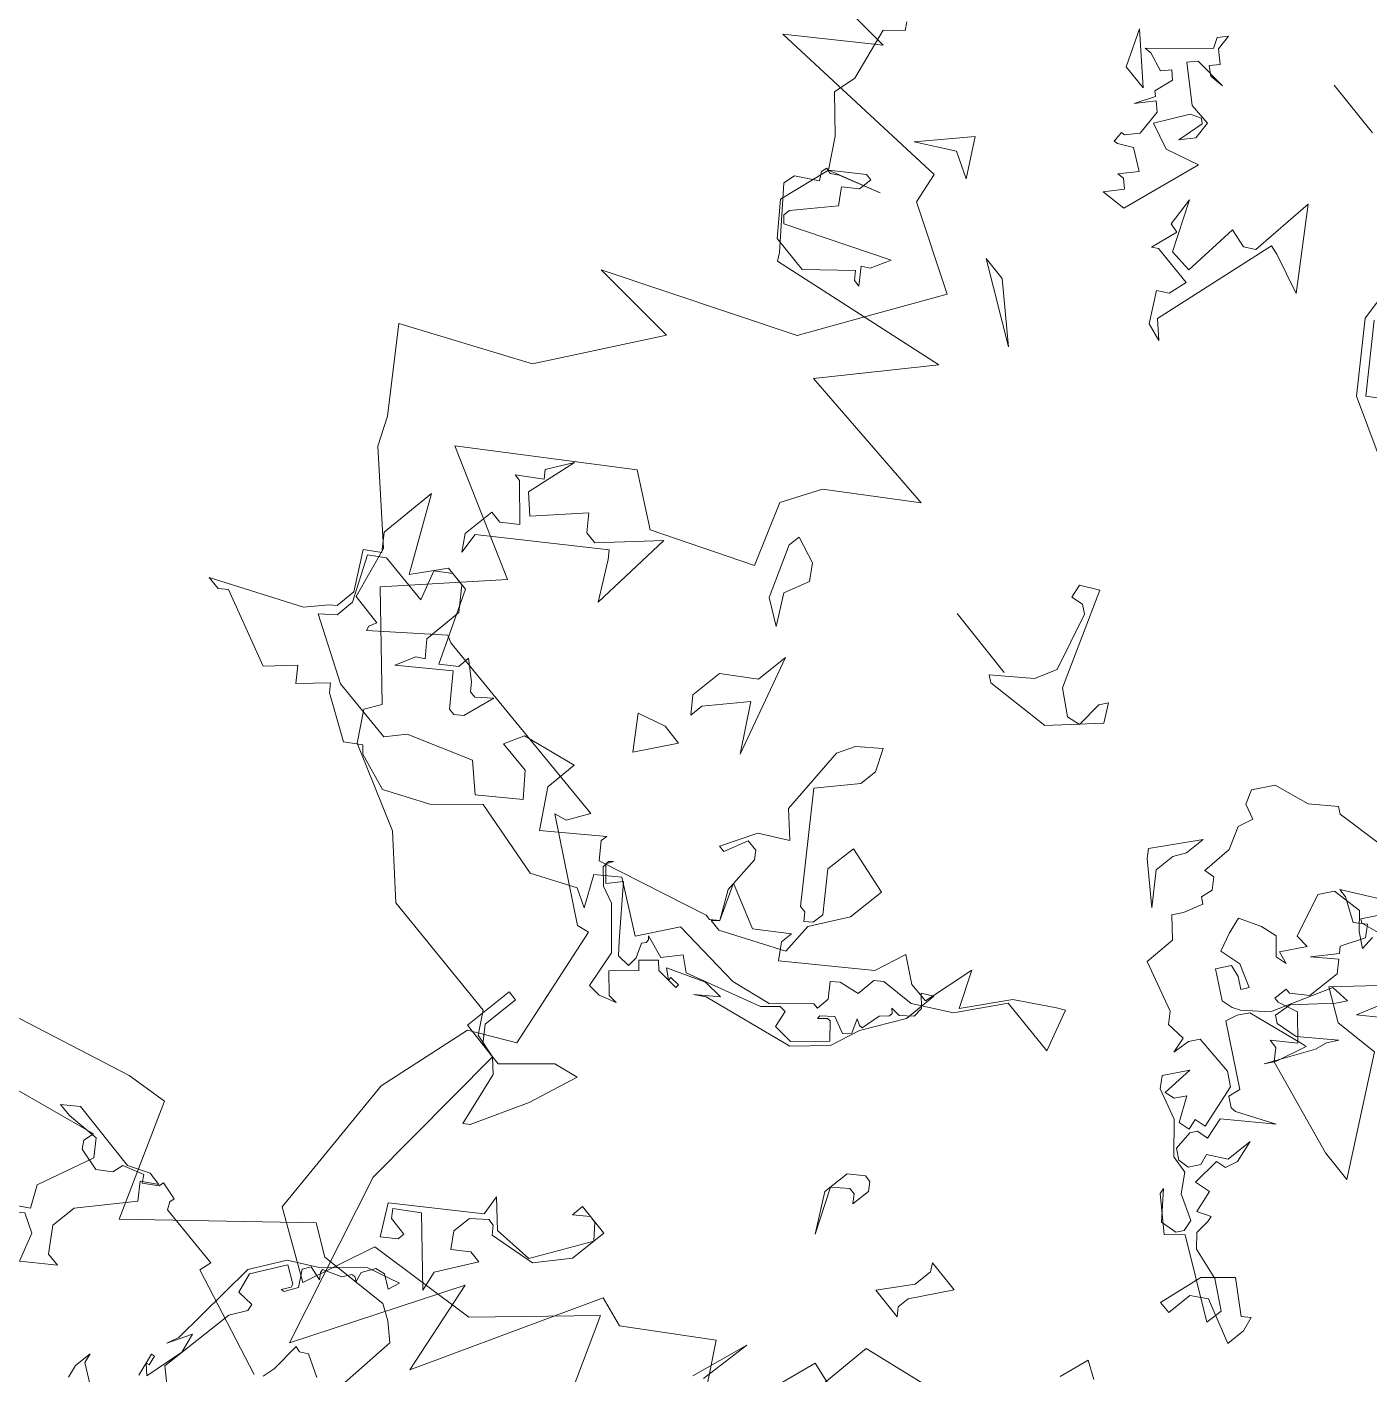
# Model space of a CAD drawing. Header units: metres. Extents: x -71 to 881, y -503 to 661.
# Drawn here: x 158.738 to 162.696, y -230.113 to -226.14 of the extents above; entities that cross this region are included whole.
import ezdxf

# ---------------------------------------------------------------- set-up
doc = ezdxf.new("R2010")
doc.units = ezdxf.units.M
doc.layers.add('ARBRE', color=100, linetype='Continuous', lineweight=13, true_color=0x00ff3f)

# ---------------------------------------------------------------- blocks, each defined once
blk = doc.blocks.new('WMF2', base_point=(0, 0.01))
at = {"color": 251, "lineweight": 0, "true_color": 0x636466}
for points in [[(121.42, -223.82), (123.45, -224.55), (124.06, -224.04), (124.6, -224.1), (124.28, -221.43), (124.37, -220.32)], [(124.97, -219.82), (134.84, -221.76), (134.73, -222.86), (140.59, -222.8), (140.98, -223.38), (140.96, -223.82), (142.59, -223.95), (142.62, -223.52), (143.7, -222.51), (144.2, -223.11), (145.93, -222.16), (146.02, -221.17), (147.09, -220.14), (149.19, -220.32), (149.69, -220.93), (149.6, -221.91), (157.24, -218.9), (158.3, -210.64), (152.62, -198.66), (162.76, -199.86), (152.65, -183.05)], [(221.75, -126.41), (221.24, -125.83), (222.46, -124.38), (220.76, -119.93), (220.93, -117.85), (217.92, -115.52), (216.01, -113.25), (211.75, -115.52), (215.09, -113.71), (215.69, -113.21), (216.23, -113.25), (216.29, -112.71), (215.78, -112.1), (217.44, -110.7), (217.53, -109.6), (213.13, -105.6), (212.64, -105.02), (197.13, -110.25), (202.88, -101.16), (188.84, -101.73), (195.03, -95.86), (196.4, -92.3), (193.55, -87.25), (201.48, -82.18), (206.17, -84.52), (217.5, -73.62), (205.76, -70.03), (212.07, -61.12), (204.08, -54.99), (204.77, -53.52), (202.84, -51.25), (195.1, -48.95), (190.12, -45.33), (178.29, -45.44), (176.89, -43.78), (174.7, -43.59), (173.01, -29.2), (166.39, -14.78), (160.89, -29.58), (158.19, -21.39), (152.68, -38.14), (149.95, -37.75), (143.85, -43.43), (139.57, -38.33)], [(237.13, -121.84), (221.43, -123.58), (227.53, -117.47), (210.08, -120.09), (209.21, -117.47), (201.41, -114.58), (204.04, -108.47), (206.64, -102.36), (221.47, -92.77), (213.62, -93.64), (218.84, -83.17), (228.67, -76.4), (223.08, -70.7), (221.59, -68.47), (214.46, -63.39), (212.7, -59.01), (209.83, -58.98), (210.04, -58.28), (209.88, -57.88), (205.22, -63.07), (204.55, -62.86), (196.2, -62.98), (185.71, -63.11), (186.56, -61.11), (187.58, -60.7), (178.92, -56.25), (177.9, -56.66), (174.32, -45.95), (177.81, -43.34), (178.67, -34.61), (175.87, -21.54), (169.72, -18.91), (168.26, -25.61), (158.55, -28.14), (151.66, -37.02), (141.23, -19.49)], [(135.13, -42.17), (135.3, -53.01), (129.01, -55.27)], [(119.42, -221.88), (119.84, -230.55), (121.43, -231.58), (122.86, -232.19), (129.04, -230.77), (131.8, -232.03), (142.53, -219.05), (147.98, -228.38), (151.61, -227.39), (162.65, -222.48), (162.25, -221.47), (162.25, -221.47)], [(169.87, -28.84), (169.25, -28.23), (167.56, -28.23), (167.56, -27.6), (168.66, -26.5), (170.48, -28.84), (164.64, -34.67), (165.12, -36.39), (162.8, -34.67), (159.28, -35.28), (156.97, -40.52), (158.19, -41.62), (158.8, -41.62), (159.88, -40.52), (159.88, -41.62), (156.97, -41.62), (156.97, -38.21), (158.8, -35.28), (162.8, -34.07), (163.41, -34.67), (164.03, -34.67), (165.12, -33.45), (165.12, -31.75), (164.03, -30.53), (162.8, -31.75), (161.71, -31.75), (163.41, -28.23), (162.8, -26.5), (168.04, -30.53), (169.87, -28.84), (169.87, -28.84)], [(142.72, -39.97), (141.89, -45.21), (141.95, -40.55)], [(138.27, -40.36), (137.04, -48.82), (135.07, -48.6)], [(123.08, -64.47), (122.69, -67.2), (121.11, -66.56)], [(174.7, -43.59), (178.13, -43.59), (178.13, -48.16), (177.26, -48.16), (177.26, -44.83), (176.02, -43.59), (173.91, -43.59), (170.9, -47.37), (168.8, -48.16), (169.68, -43.59), (171.36, -38.49), (171.81, -38.05), (173.47, -42.7), (174.7, -43.59), (174.7, -43.59)], [(220.57, -50.22), (221.79, -50.2), (214.78, -54.92), (213.59, -56.76), (213.1, -57.26), (213.13, -59.1), (215.47, -61.97), (214.27, -63.08), (215.5, -64.29), (215.56, -69.52), (211.34, -63.72), (209.67, -66.67), (207.37, -66.7), (203.77, -60.91), (202.56, -62.13), (202.58, -63.23), (200.85, -62.15), (200.24, -61.55), (199.64, -61.56), (198.56, -62.79), (199.01, -59.87), (199.61, -59.26), (200.21, -59.24), (202.55, -61.52), (206.05, -57.94), (205.47, -59.78), (204.85, -60.28), (206.1, -61.48), (206.14, -65.01), (207.85, -66.7), (209.07, -66.69), (210.27, -65.56), (209.03, -63.15), (213.66, -63.1), (214.86, -61.99), (212.51, -58.47), (212.49, -56.77), (213.57, -55.55), (207.7, -53.3), (201.85, -53.37), (200.78, -55.09), (195.57, -58.07), (193.11, -56.39), (190.24, -59.36), (192.08, -61.04), (195, -61.01), (194.41, -62.83), (189.81, -64.59), (189.77, -61.68), (187.3, -58.79), (183.33, -62.96), (183.33, -62.37), (182.1, -61.15), (172.77, -65.4), (172.29, -65.4), (171.68, -66.02), (173.43, -68.94), (169.39, -67.77), (166.98, -70.11), (166.96, -69.01), (165.85, -67.81), (160.08, -73.71), (159.5, -76.65), (157.18, -75.46), (155.35, -75.48), (154.92, -80.22), (153.06, -77.33), (150.8, -81.38), (147.91, -83.85), (147.29, -84.34), (145.55, -80.94), (150.8, -80.88), (153.05, -76.72), (155.95, -74.38), (158.86, -73.73), (159.47, -73.11), (159.44, -71.4), (161.14, -70.78), (161.73, -70.16), (160.64, -69.08), (160.62, -67.87), (161.11, -67.86), (163.5, -64.91), (166.9, -63.65), (173.36, -63.08), (175.14, -59.53), (179.8, -61.8), (181.48, -60.07), (179.75, -57.65), (181.46, -58.23), (184.95, -55.88), (192.02, -56.41), (194.9, -52.85), (198.42, -50.48), (201.82, -51.06), (202.43, -51.55), (203.66, -50.42), (207.69, -52.09), (208.3, -52.68), (210.1, -50.35), (211.21, -51.44), (213, -49.09), (219.97, -50.84), (220.57, -50.22), (220.57, -50.22)], [(156.89, -69.51), (157.43, -66.75), (159.56, -64.03), (167.3, -61.05), (168.14, -60.32), (166.54, -62.02), (168.32, -61.8), (171.36, -59.94), (170.42, -59.42), (170.47, -59.72), (169.59, -59.84), (169.56, -59.52), (171.59, -59.29), (172.31, -59.83), (173.34, -58.5), (172.64, -57.96), (174.22, -55.94), (172.57, -54.64), (171.71, -54.74), (173.12, -54.01), (174.29, -53.87), (175.3, -57.08), (178.61, -59.71), (180.18, -60.09), (181.49, -61.11), (181.56, -61.74), (181.3, -62.07), (181.53, -61.43), (180.22, -60.39), (179.42, -61.68), (175.68, -58.22), (174.72, -57.4), (173.53, -57.53), (173.65, -58.47), (174.34, -59.58), (174.13, -59.93), (174.18, -60.23), (174.45, -60.45), (172.34, -60.13), (171.33, -61.75), (169.98, -60.98), (163.78, -64.16), (162.73, -65.48), (162.11, -65.55), (161.63, -64.1), (159.84, -64.31), (157.76, -66.95), (159.09, -68.05), (159.4, -68.02), (159.94, -67.33), (159.98, -67.64), (159.15, -68.6), (157.6, -68.22), (157.12, -68.85), (157.81, -69.96), (157.22, -69.78), (156.92, -69.81), (156.81, -71.58), (156.27, -72.27), (156.3, -72.59), (156.65, -72.85), (155.79, -72.95), (154.94, -73.93), (155.05, -74.81), (156.1, -75.62), (155.22, -76.3), (155.18, -73.27), (156.89, -69.51), (156.89, -69.51)], [(147.98, -61.05), (146.87, -62.15), (146.26, -62.15), (145.66, -61.53), (145.66, -59.83), (146.26, -60.44), (146.87, -60.44), (147.98, -59.23), (145.66, -55.68), (147.98, -58.61), (147.98, -61.05), (147.98, -61.05)], [(136.37, -58.45), (136.37, -57.37), (135.76, -56.76), (138.68, -56.76), (136.98, -59.69), (136.98, -61.39), (137.47, -62), (134.54, -62), (136.37, -58.45), (136.37, -58.45)], [(171.68, -66.02), (173.31, -68.24), (173.88, -71.59), (174.47, -72.18), (175.5, -72.18), (176.09, -69.97), (176.66, -69.97), (175.5, -73.22), (173.31, -74.97), (175.5, -76.59), (176.66, -82.74), (176.09, -84.36), (174.47, -86.09), (173.31, -84.36), (173.31, -82.74), (175.5, -79.36), (168.32, -72.18), (167.74, -72.18), (167.15, -71.59), (166.58, -72.18), (166.58, -73.22), (169.36, -76), (169.36, -78.78), (164.96, -78.33), (164.96, -74.97), (166.58, -71.59), (166.11, -68.82), (171.09, -65.45), (172.15, -65.45), (171.68, -66.02), (171.68, -66.02)], [(211.1, -72.56), (210.01, -72.56), (208.8, -73.77), (211.73, -76.09), (212.35, -76.09), (210.51, -77.8), (211.1, -78.4), (210.01, -80.71), (210.51, -76.09), (208.8, -74.88), (205.88, -79.01), (204.66, -77.8), (203.56, -77.8), (200.04, -82.55), (199.42, -74.88), (201.73, -77.8), (202.34, -78.4), (210.51, -70.25), (210.01, -68.43), (211.1, -69.64), (211.1, -72.56), (211.1, -72.56)], [(187.57, -69.19), (189.89, -71.62), (187.57, -72.72), (185.74, -72.72), (187.57, -69.19), (187.57, -69.19)], [(122.21, -79.14), (120.38, -81.45), (117.46, -79.74), (116.86, -80.36), (116.37, -79.14), (116.37, -77.44), (120.38, -78.53), (121.59, -77.44), (121.59, -75.13), (122.69, -75.13), (122.21, -79.14), (122.21, -79.14)], [(184.65, -79.77), (186.95, -76.25), (186.95, -75.04), (188.18, -76.25), (188.18, -79.17), (185.74, -81.48), (185.74, -84.42), (181.72, -76.25), (184.65, -79.77), (184.65, -79.77)], [(141.69, -114.16), (145.74, -113.14), (146.33, -113.43), (148.12, -111.55), (151.13, -110.32), (152.08, -108.49), (151.44, -107.36), (150.04, -107.03), (150.34, -105.65), (149.29, -103.85), (149.18, -101.08), (148.29, -101.35), (147.47, -100.54), (147.61, -99.46), (147.03, -99.16), (147.51, -97.44), (147.99, -96.52), (146.26, -95.22), (146.17, -92.39), (141.64, -91.28), (140.84, -90.46), (139.13, -90.72), (138.69, -89.34), (138.63, -90.88), (138.17, -91.79), (134.57, -91.91), (133.35, -91.28), (132.09, -87.5), (133.07, -87.18), (132.73, -86.26), (133.71, -85.95), (135.09, -87.89), (135.6, -86.91), (136.47, -86.63), (136.66, -89.45), (137.77, -87.31), (136.97, -86.47), (134.21, -85.79), (131.7, -83.77), (130.11, -83.69), (128.85, -82.3), (126.54, -81.5), (126.24, -80.52), (126.57, -79.87), (128, -79.47), (130.14, -81.38), (129.97, -80.9), (127.04, -78.97), (125.91, -80.36), (118.92, -77.16), (118.88, -78.69), (121.4, -80.01), (124.34, -80.36), (125.43, -81.26), (125.58, -82.58), (125.74, -83.07), (126.83, -82.4), (127.49, -84.3), (128.86, -83.86), (129.13, -86.37), (128.24, -86.66), (128, -87.76), (128.66, -89.67), (128.66, -87.28), (130.11, -86.07), (129.76, -85.15), (130.27, -84.17), (131.22, -83.92), (132.14, -84.39), (132.47, -86.12), (132.16, -86.71), (131.17, -87.01), (131.77, -88.88), (128.43, -92.34), (131.45, -90.3), (131.93, -90.21), (132.84, -90.68), (132.69, -91.75), (138.01, -94.49), (137.8, -95.54), (137.29, -96.51), (132.41, -98.35), (132.02, -98.48), (132.65, -95.66), (133.11, -94.75), (131.35, -98.96), (131.2, -100.04), (130.7, -101), (133.23, -98.36), (135.1, -97.76), (135.74, -98.1), (135.68, -99.63), (133.33, -102.77), (132.87, -103.68), (134.56, -103.4), (136.24, -97.94), (137.95, -96.02), (138.58, -95.62), (139.55, -95.29), (142.04, -96.56), (141.41, -97.82), (140.33, -97.67), (139.33, -97.16), (139.01, -97.82), (141.07, -98.46), (142.94, -97.86), (143.7, -99.41), (144.2, -100.81), (142.43, -101.88), (141.01, -102.38), (139.61, -101.25), (138.63, -101.56), (139.77, -101.73), (138.66, -103.88), (139.89, -103.76), (141.57, -107.36), (140.9, -108.66), (138.27, -109.27), (136.88, -108.14), (135.58, -107.47), (135.77, -108.71)], [(133.89, -110.13), (137.3, -108.77), (137.63, -108.93), (136.36, -111.4)], [(193.06, -90.68), (193.06, -91.77), (190.63, -91.29), (189.54, -90.08), (190.15, -87.76), (188.32, -85.45), (190.63, -86.53), (193.06, -90.68), (193.06, -90.68)], [(132.71, -95.54), (133.58, -96.42), (134.37, -96.42), (132.71, -98.1), (134.81, -99.76), (136.47, -98.97), (136.93, -98.97), (136.93, -100.2), (136.47, -100.2), (135.25, -101.44), (135.25, -104.42), (136.12, -105.31), (137.8, -103.54), (136.47, -105.66), (136.93, -106.1), (136.12, -108.22), (136.93, -109.09), (137.8, -108.22), (139.92, -109.09), (140.71, -109.09), (134.81, -113.75)], [(130.14, -104.87), (131.46, -103.54), (130.59, -106.54)], [(132.27, -106.54), (134.81, -103.19), (131.92, -101.88), (128.03, -102.76), (120.98, -94.11), (123.89, -94.11), (132.71, -95.54), (132.71, -95.54)], [(151.83, -99.7), (151.83, -97.88), (149.53, -95.56), (153.05, -97.88), (153.66, -98.49), (151.35, -102.62), (151.35, -100.8), (151.83, -99.7), (151.83, -99.7)], [(173.74, -97.12), (171.08, -99.94), (170.47, -101.94), (172.73, -106.71), (173.49, -107.11), (174.53, -106.76), (174.92, -107.91), (173.5, -109.02), (168.96, -101.3), (166.77, -100.11), (165.62, -100.49), (165.9, -102.84), (165.52, -103.6), (164.39, -102.19), (167.39, -98.11), (173.12, -96.81), (173.74, -97.12), (173.74, -97.12)], [(173.09, -98.24), (179.55, -98.24), (173.09, -98.24), (173.09, -98.24)], [(216.62, -108.51), (216.01, -113.25), (213.7, -115.58), (213.1, -115.58), (213.1, -114.35), (214.19, -113.25), (213.1, -112.03), (215.41, -108.51), (215.41, -107.9), (214.8, -107.41), (206.64, -112.66), (207.25, -110.82), (207.86, -110.33), (206.64, -109.11), (207.25, -109.11), (207.86, -109.72), (210.77, -106.2), (214.19, -106.2), (216.62, -108.51), (216.62, -108.51)], [(194.63, -115.87), (201.7, -119.08), (199.51, -119.1), (194.63, -115.87), (194.63, -115.87)], [(208.1, -122), (210.46, -122.83), (213.34, -120.5), (210.43, -124.86), (208.1, -122), (208.1, -122)], [(190.5, -128.76), (189.64, -129.45), (189.46, -131.17), (193.19, -131.13), (193.65, -130.73), (193.32, -133.22), (194.17, -133.3), (194.78, -135.8), (192.24, -131.89), (190.15, -132.02), (190.49, -137.07), (188.78, -136.9), (187.93, -137.58), (188.18, -143.5), (182.86, -137.92), (186.5, -138.74), (187.36, -138.82), (188.57, -127.35), (187.03, -126.24), (188.66, -126.48), (190.5, -128.76), (190.5, -128.76)], [(167.53, -134.78), (172.77, -136.49), (177.52, -141.23), (181.55, -156.93)], [(176.91, -141.71), (172.29, -137.1), (169.85, -139.41)], [(198.96, -132.02), (199.76, -132.54), (200.36, -132.4), (199.38, -133.95), (201.26, -134.85), (202.39, -133.98), (202.72, -133.9), (202.93, -134.84), (202.59, -134.91), (201.88, -136.06), (202.37, -138.31), (203.19, -138.84), (204.17, -137.22), (203.51, -139.04), (203.93, -139.29), (203.69, -141.03), (204.43, -141.55), (204.96, -140.74), (206.69, -141.04), (207.29, -140.91), (203.63, -145.45), (204.17, -146.3), (203.66, -147.12), (203.34, -145.79), (202.2, -145.06), (202.72, -144.26), (201.92, -143.8), (200.66, -144.08), (203.6, -143.77), (204.12, -142.96), (200.96, -141), (198.96, -141.1), (198.59, -139.51), (199.36, -138.28), (199.2, -140.69), (199.61, -140.96), (200.47, -140.41), (201.83, -137.47), (199.42, -136.95), (196.65, -138.27), (197.74, -130.97), (199.93, -130.47), (198.96, -132.02), (198.96, -132.02)], [(208.87, -141.57), (204.74, -138.66), (207.06, -138.66), (208.87, -141.57), (208.87, -141.57)], [(189.52, -151.57), (194.75, -151.57), (189.52, -151.57), (189.52, -151.57)], [(128.63, -229.85), (130.85, -228.1), (132.31, -224.99), (131.45, -216.73), (131.71, -215.63), (130.94, -217.85), (130.31, -216.16), (130.6, -212.58), (131.48, -213.21), (131.19, -213.31), (131.49, -214.13), (131.79, -214.02), (131.07, -212.08)], [(132.87, -208.24), (134.78, -209.13), (135.09, -209.95), (135.09, -208.36), (134.68, -207.25)], [(128.98, -213.46), (130.3, -214.3), (130.27, -221.28), (129.57, -222.8), (129.78, -223.38), (131.29, -223.17), (131.93, -224.86), (130.51, -227.9), (128.94, -227.21), (128.82, -226.92), (129.2, -226.13), (128.91, -226.23), (128.41, -227.4), (129.45, -228.63), (129.11, -229.36), (127.81, -229.23), (128.24, -229.68), (128.34, -229.97), (126.82, -230.86), (126.44, -231.65), (126.15, -231.77), (125.75, -231.58), (126.06, -232.39), (125.56, -233.58), (124.75, -233.87), (123.53, -233.31), (123.33, -234.38), (126.03, -233.07), (128.63, -229.85), (128.63, -229.85)], [(147.98, -213.1), (150.4, -210.17), (152.11, -210.17), (147.98, -213.72), (149.19, -215.41), (147.98, -220.65), (149.19, -221.87), (152.11, -221.27), (153.32, -221.27), (152.11, -222.48), (145.66, -222.48), (143.95, -223.57), (142.74, -223.57), (143.95, -222.48), (142.74, -221.27), (145.66, -216.64), (145.66, -214.32), (143.95, -212.49), (142.74, -212.49), (145.04, -210.17), (146.26, -212.49), (147.98, -213.1), (147.98, -213.1)]]:
    blk.add_lwpolyline(points, dxfattribs=at)

msp = doc.modelspace()

# ---------------------------------------------------------------- block references
at = {"layer": 'ARBRE', "color": 251, "lineweight": 5, "true_color": 0x636466, "xscale": 0.03451886634015593, "yscale": 0.03451886634015593, "zscale": 0.03451886634015593, "rotation": 128.5771086415459}
for p in [(162.6942, -234.8298), (156.1657, -238.218)]:
    msp.add_blockref('WMF2', p, dxfattribs=at)

doc.saveas('drawing.dxf')
